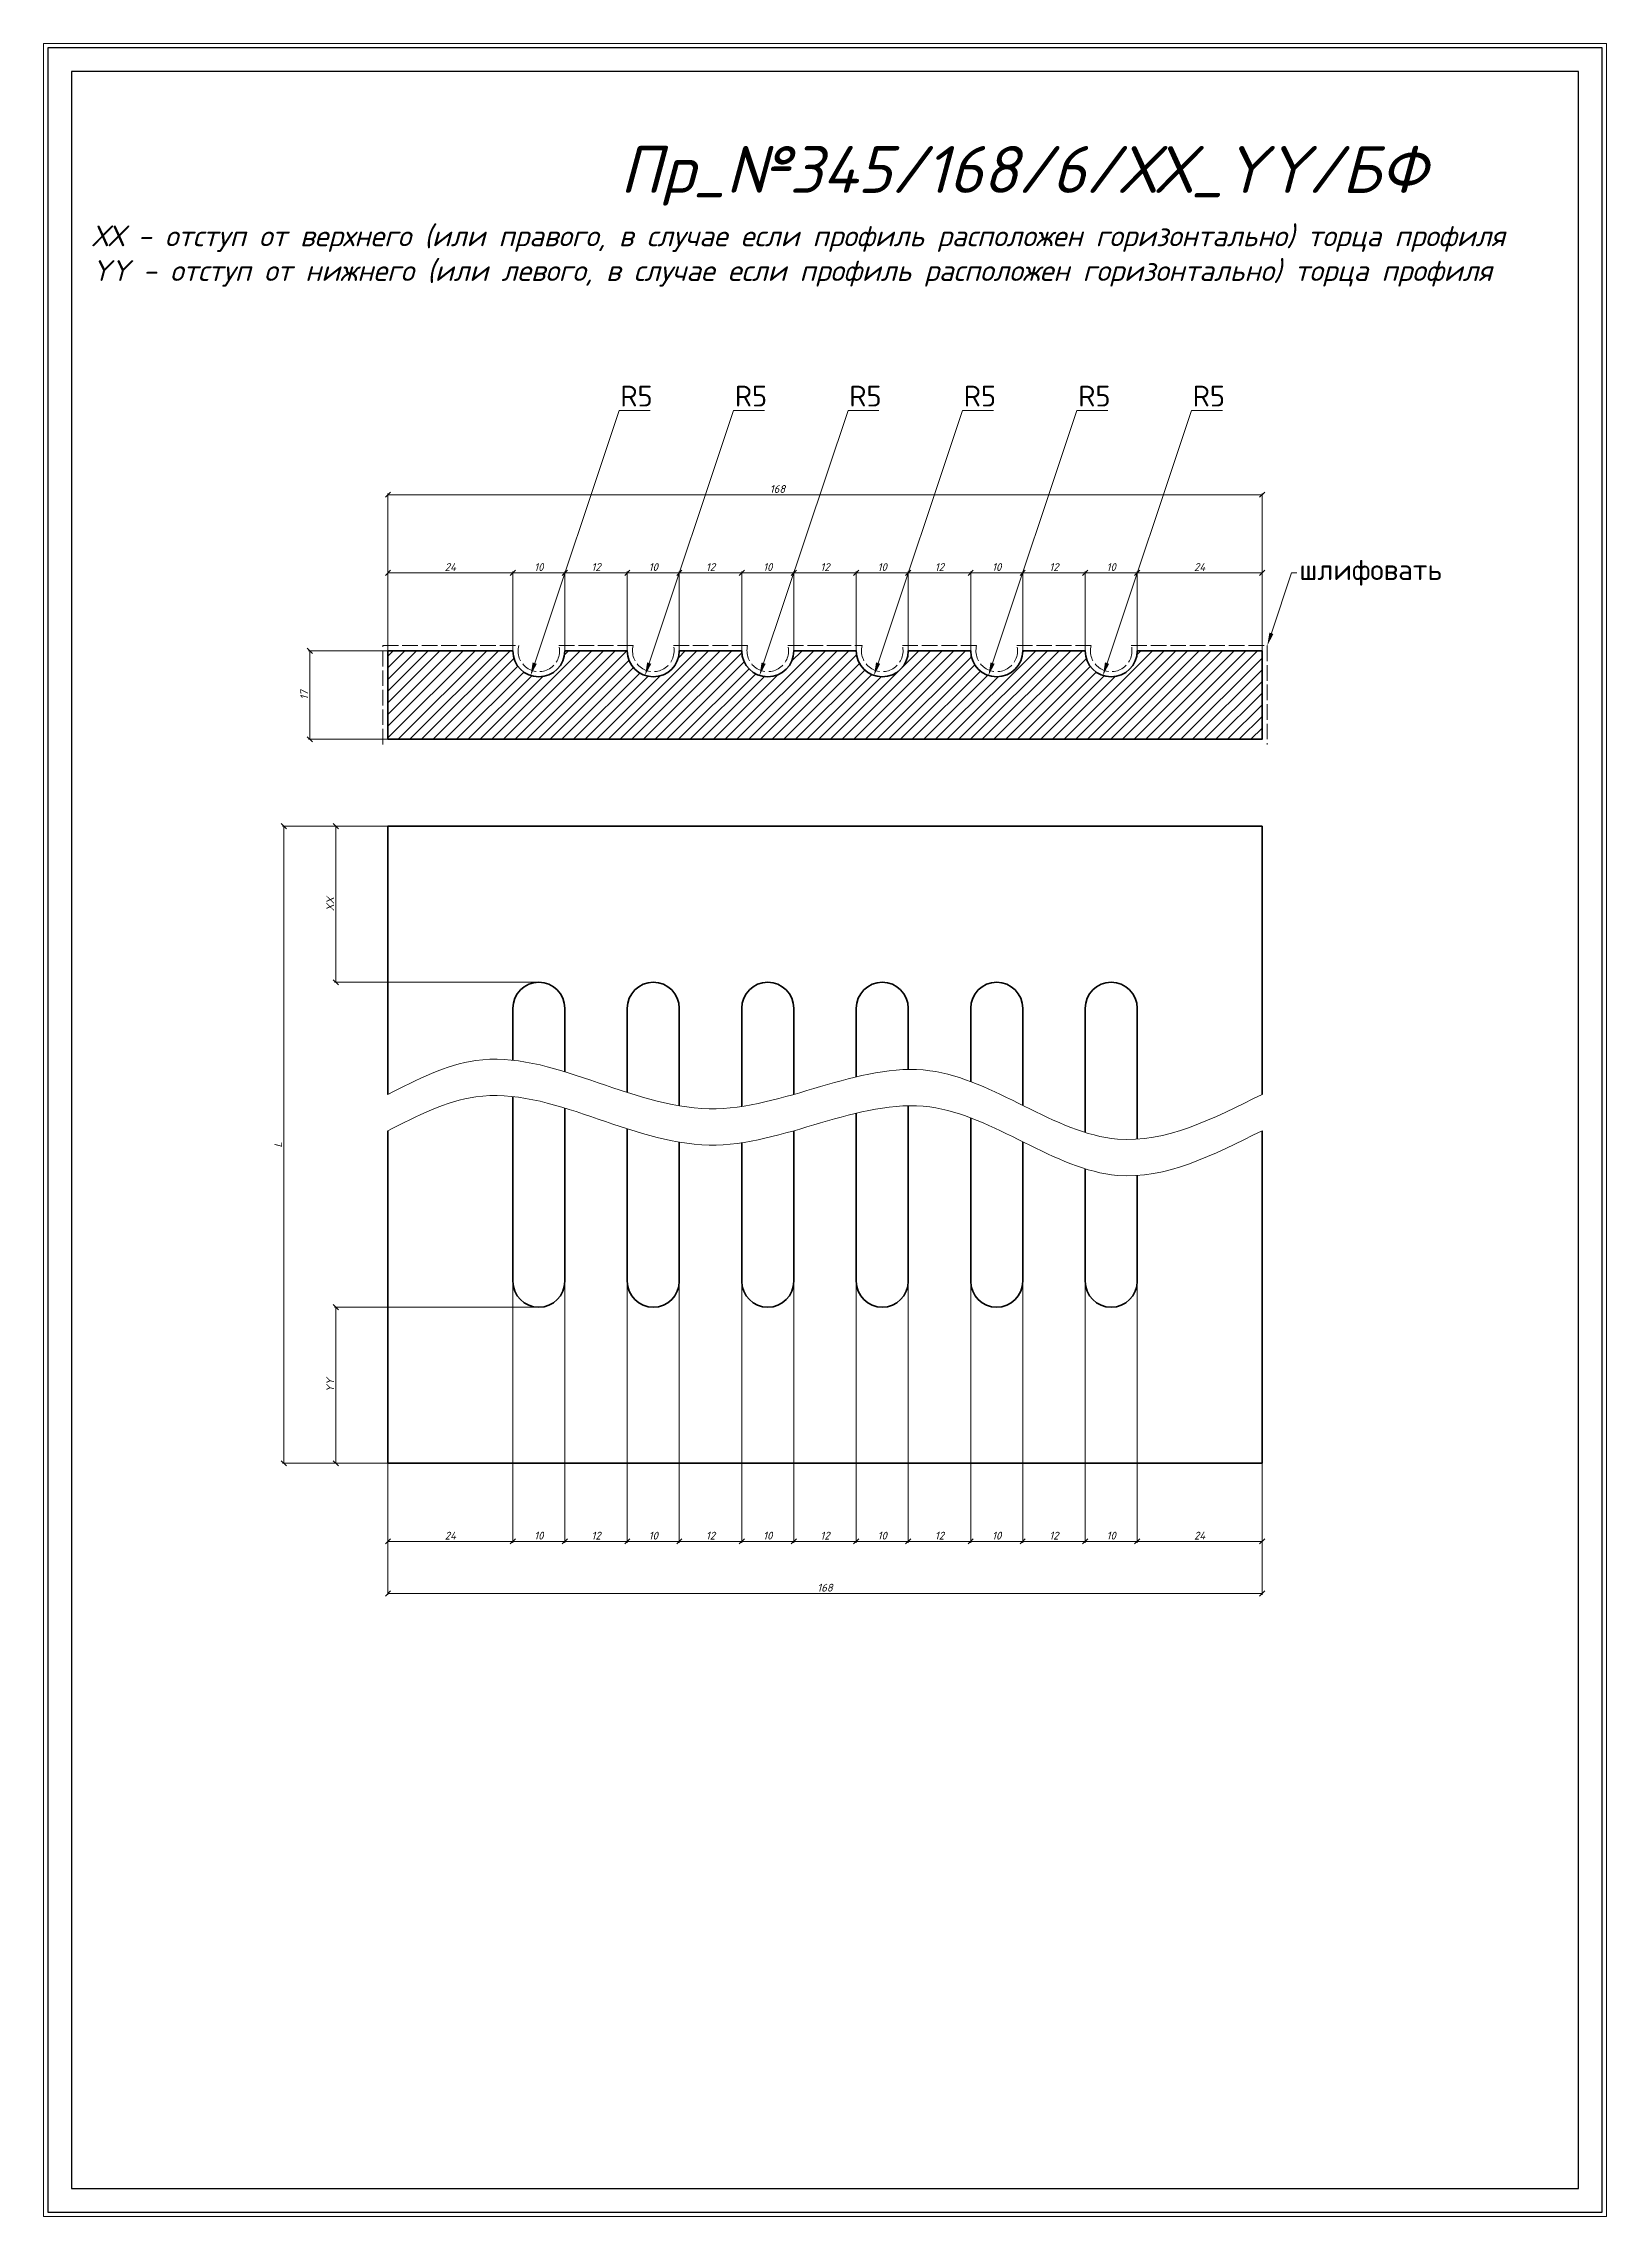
# Model space of a CAD drawing. Header units: millimetres. Extents: x 5101 to 5401, y -2217 to -1799.
import ezdxf
from ezdxf import colors
from ezdxf.entities.mleader import LeaderData, LeaderLine
from ezdxf.math import Vec2, Vec3

# ---------------------------------------------------------------- set-up
doc = ezdxf.new("R2010")
doc.units = ezdxf.units.MM
doc.linetypes.add('ACAD_ISO02W100', pattern=[15, 12, -3])
doc.layers.get('0').update_dxf_attribs({"lineweight": 13})
for name, color, linetype, lineweight in [('Пр_№345-БФ', 1, 'Continuous', 35), ('служебный слой ЛИНИИ ПУНКТИРНЫЕ', 7, 'ACAD_ISO02W100', 13), ('служебный слой НАДПИСИ', 7, 'Continuous', 13), ('служебный слой ПОЗИЦИИ', 7, 'Continuous', 13), ('служебный слой РАЗМЕРЫ', 7, 'Continuous', 9), ('служебный слой ШТАМП', 7, 'Continuous', 30), ('служебный слой ШТРИХОВКА', 7, 'Continuous', 5)]:
    doc.layers.add(name, color=color, linetype=linetype, lineweight=lineweight)
doc.styles.add('ЕСКД', font='isocpeur.ttf', dxfattribs={"oblique": 15})
doc.styles.add('ЕСКД профили размеры', font='isocpeur.ttf')
doc.styles.add('ЕСКД штамп_текст', font='isocpeur.ttf')
doc.dimstyles.new('ЕСКД', dxfattribs={"dimtxt": 3.5, "dimasz": 2.5, "dimexe": 0.25, "dimexo": 0, "dimgap": 0.35, "dimtad": 1, "dimdec": 1, "dimzin": 9, "dimtxsty": 'ЕСКД', "dimblk": 'OBLIQUE', "dimcen": 0, "dimclrd": 256, "dimclre": 256, "dimclrt": 256, "dimadec": 1, "dimazin": 0, "dimtfac": 1, "dimtdec": 1, "dimtmove": 0, "dimatfit": 3, "dimldrblk": 'DOTSMALL', "dimfxl": 1, "dimlwd": -1, "dimlwe": -1, "dimarcsym": 0})
doc.dimstyles.new('ЕСКД профили$4', dxfattribs={"dimtxt": 1.5, "dimasz": 1, "dimexe": 0.3, "dimexo": 0, "dimgap": 0.35, "dimtad": 1, "dimtoh": 1, "dimdec": 1, "dimzin": 9, "dimtxsty": 'ЕСКД профили размеры', "dimblk": 'OBLIQUE', "dimcen": 0, "dimse1": 1, "dimclrd": 256, "dimclre": 256, "dimclrt": 256, "dimadec": 1, "dimazin": 0, "dimtfac": 1, "dimtdec": 1, "dimtofl": 0, "dimtmove": 0, "dimatfit": 3, "dimldrblk": 'DOTSMALL', "dimfxl": 1, "dimlwd": -1, "dimlwe": -1, "dimarcsym": 2})

# ---------------------------------------------------------------- blocks, each defined once
blk = doc.blocks.new('_DotSmall')
at = {"color": 0, "linetype": 'ByBlock', "lineweight": -3, "const_width": 0.5}
blk.add_lwpolyline([(-0.0625, 0, 1), (0.0625, 0, 1)], format="xyb", close=True, dxfattribs=at)
blk = doc.blocks.new('_OBLIQUE')
at = {"color": 0, "linetype": 'ByBlock'}
blk.add_line((-0.5, -0.5), (0.5, 0.5), dxfattribs=at)
blk = doc.blocks.new('*D15')
at = {"layer": 'Defpoints', "color": 0, "transparency": 16777216}
for p in [(5191.03, -2037.2), (5167.03, -2072.2), (5167.03, -2087.2)]:
    blk.add_point(p, dxfattribs=at)
at = {"layer": 'служебный слой РАЗМЕРЫ', "transparency": 16777216}
for p, q in [((5191.03, -2037.2), (5191.03, -2087.45)), ((5167.03, -2072.2), (5167.03, -2087.45)), ((5191.03, -2087.2), (5167.03, -2087.2))]:
    blk.add_line(p, q, dxfattribs=at)
at = {"layer": 'служебный слой РАЗМЕРЫ', "transparency": 16777216, "rotation": 180}
blk.add_blockref('_OBLIQUE', (5167.03, -2087.2), dxfattribs=at)
at = {"layer": 'служебный слой РАЗМЕРЫ', "transparency": 16777216}
blk.add_blockref('_OBLIQUE', (5191.03, -2087.2), dxfattribs=at)
at = {"layer": 'служебный слой РАЗМЕРЫ', "transparency": 16777216, "insert": (5179.03, -2086.1), "char_height": 1.5, "attachment_point": 5, "style": 'ЕСКД'}
blk.add_mtext('24', dxfattribs=at)
blk = doc.blocks.new('*D9')
at = {"layer": 'Defpoints', "color": 0, "transparency": 16777216}
for p in [(5167.03, -1949.75), (5147.03, -2072.2), (5167.03, -2072.2)]:
    blk.add_point(p, dxfattribs=at)
at = {"layer": 'служебный слой РАЗМЕРЫ', "transparency": 16777216}
for p, q in [((5167.03, -1949.75), (5146.78, -1949.75)), ((5147.03, -1949.75), (5147.03, -2072.2)), ((5167.03, -2072.2), (5146.78, -2072.2))]:
    blk.add_line(p, q, dxfattribs=at)
for p, rotation in [((5147.03, -1949.75), 90), ((5147.03, -2072.2), 270)]:
    blk.add_blockref('_OBLIQUE', p, dxfattribs=dict(at, rotation=rotation))
at = {"layer": 'служебный слой РАЗМЕРЫ', "transparency": 16777216, "insert": (5145.93, -2010.98), "char_height": 1.5, "attachment_point": 5, "rotation": 90, "style": 'ЕСКД'}
blk.add_mtext('L', dxfattribs=at)
blk = doc.blocks.new('*D8')
at = {"layer": 'Defpoints', "color": 0, "transparency": 16777216}
for p in [(5307.61, -1911.3), (5306.03, -1916.05)]:
    blk.add_point(p, dxfattribs=at)
at = {"layer": 'служебный слой РАЗМЕРЫ', "transparency": 16777216}
for p, q in [((5321.45, -1869.84), (5305.24, -1918.42)), ((5327.4, -1869.84), (5321.45, -1869.84))]:
    blk.add_line(p, q, dxfattribs=at)
blk.add_solid([(5304.84, -1918.28), (5305.63, -1918.55), (5304.45, -1920.79)], dxfattribs=at)
at = {"layer": 'служебный слой РАЗМЕРЫ', "transparency": 16777216, "insert": (5324.8, -1867.09), "char_height": 4, "attachment_point": 5, "style": 'ЕСКД профили размеры'}
blk.add_mtext('R5', dxfattribs=at)
blk = doc.blocks.new('*D7')
at = {"layer": 'Defpoints', "color": 0, "transparency": 16777216}
for p in [(5285.61, -1911.3), (5284.03, -1916.05)]:
    blk.add_point(p, dxfattribs=at)
at = {"layer": 'служебный слой РАЗМЕРЫ', "transparency": 16777216}
for p, q in [((5299.45, -1869.84), (5283.24, -1918.42)), ((5305.4, -1869.84), (5299.45, -1869.84))]:
    blk.add_line(p, q, dxfattribs=at)
blk.add_solid([(5282.84, -1918.28), (5283.63, -1918.55), (5282.45, -1920.79)], dxfattribs=at)
at = {"layer": 'служебный слой РАЗМЕРЫ', "transparency": 16777216, "insert": (5302.8, -1867.09), "char_height": 4, "attachment_point": 5, "style": 'ЕСКД профили размеры'}
blk.add_mtext('R5', dxfattribs=at)
blk = doc.blocks.new('*D6')
at = {"layer": 'Defpoints', "color": 0, "transparency": 16777216}
for p in [(5263.61, -1911.3), (5262.03, -1916.05)]:
    blk.add_point(p, dxfattribs=at)
at = {"layer": 'служебный слой РАЗМЕРЫ', "transparency": 16777216}
for p, q in [((5277.45, -1869.84), (5261.24, -1918.42)), ((5283.4, -1869.84), (5277.45, -1869.84))]:
    blk.add_line(p, q, dxfattribs=at)
blk.add_solid([(5260.84, -1918.28), (5261.63, -1918.55), (5260.45, -1920.79)], dxfattribs=at)
at = {"layer": 'служебный слой РАЗМЕРЫ', "transparency": 16777216, "insert": (5280.8, -1867.09), "char_height": 4, "attachment_point": 5, "style": 'ЕСКД профили размеры'}
blk.add_mtext('R5', dxfattribs=at)
blk = doc.blocks.new('*D5')
at = {"layer": 'Defpoints', "color": 0, "transparency": 16777216}
for p in [(5241.61, -1911.3), (5240.03, -1916.05)]:
    blk.add_point(p, dxfattribs=at)
at = {"layer": 'служебный слой РАЗМЕРЫ', "transparency": 16777216}
for p, q in [((5255.45, -1869.84), (5239.24, -1918.42)), ((5261.4, -1869.84), (5255.45, -1869.84))]:
    blk.add_line(p, q, dxfattribs=at)
blk.add_solid([(5238.84, -1918.28), (5239.63, -1918.55), (5238.45, -1920.79)], dxfattribs=at)
at = {"layer": 'служебный слой РАЗМЕРЫ', "transparency": 16777216, "insert": (5258.8, -1867.09), "char_height": 4, "attachment_point": 5, "style": 'ЕСКД профили размеры'}
blk.add_mtext('R5', dxfattribs=at)
blk = doc.blocks.new('*D4')
at = {"layer": 'Defpoints', "color": 0, "transparency": 16777216}
for p in [(5219.61, -1911.3), (5218.03, -1916.05)]:
    blk.add_point(p, dxfattribs=at)
at = {"layer": 'служебный слой РАЗМЕРЫ', "transparency": 16777216}
for p, q in [((5233.45, -1869.84), (5217.24, -1918.42)), ((5239.4, -1869.84), (5233.45, -1869.84))]:
    blk.add_line(p, q, dxfattribs=at)
blk.add_solid([(5216.84, -1918.28), (5217.63, -1918.55), (5216.45, -1920.79)], dxfattribs=at)
at = {"layer": 'служебный слой РАЗМЕРЫ', "transparency": 16777216, "insert": (5236.8, -1867.09), "char_height": 4, "attachment_point": 5, "style": 'ЕСКД профили размеры'}
blk.add_mtext('R5', dxfattribs=at)
blk = doc.blocks.new('*D39')
at = {"layer": 'Defpoints', "color": 0, "transparency": 16777216}
for p in [(5197.61, -1911.3), (5196.03, -1916.05)]:
    blk.add_point(p, dxfattribs=at)
at = {"layer": 'служебный слой РАЗМЕРЫ', "transparency": 16777216}
for p, q in [((5211.45, -1869.84), (5195.24, -1918.42)), ((5217.4, -1869.84), (5211.45, -1869.84))]:
    blk.add_line(p, q, dxfattribs=at)
blk.add_solid([(5194.84, -1918.28), (5195.63, -1918.55), (5194.45, -1920.79)], dxfattribs=at)
at = {"layer": 'служебный слой РАЗМЕРЫ', "transparency": 16777216, "insert": (5214.8, -1867.09), "char_height": 4, "attachment_point": 5, "style": 'ЕСКД профили размеры'}
blk.add_mtext('R5', dxfattribs=at)
blk = doc.blocks.new('*D3')
at = {"layer": 'Defpoints', "color": 0, "transparency": 16777216}
for p in [(5335.03, -1886.05), (5167.03, -1916.05), (5335.03, -1916.05)]:
    blk.add_point(p, dxfattribs=at)
at = {"layer": 'служебный слой РАЗМЕРЫ', "transparency": 16777216}
for p, q in [((5167.03, -1916.05), (5167.03, -1885.8)), ((5167.03, -1886.05), (5335.03, -1886.05)), ((5335.03, -1916.05), (5335.03, -1885.8))]:
    blk.add_line(p, q, dxfattribs=at)
at = {"layer": 'служебный слой РАЗМЕРЫ', "transparency": 16777216, "rotation": 180}
blk.add_blockref('_OBLIQUE', (5167.03, -1886.05), dxfattribs=at)
at = {"layer": 'служебный слой РАЗМЕРЫ', "transparency": 16777216}
blk.add_blockref('_OBLIQUE', (5335.03, -1886.05), dxfattribs=at)
at = {"layer": 'служебный слой РАЗМЕРЫ', "transparency": 16777216, "insert": (5241.9, -1884.95), "char_height": 1.5, "attachment_point": 5, "style": 'ЕСКД'}
blk.add_mtext('168', dxfattribs=at)
blk = doc.blocks.new('*D37')
at = {"layer": 'Defpoints', "color": 0, "transparency": 16777216}
for p in [(5301.03, -1901.05), (5301.03, -1916.05), (5311.03, -1916.05)]:
    blk.add_point(p, dxfattribs=at)
at = {"layer": 'служебный слой РАЗМЕРЫ', "transparency": 16777216}
for p, q in [((5301.03, -1916.05), (5301.03, -1900.8)), ((5311.03, -1901.05), (5301.03, -1901.05)), ((5311.03, -1916.05), (5311.03, -1900.8))]:
    blk.add_line(p, q, dxfattribs=at)
at = {"layer": 'служебный слой РАЗМЕРЫ', "transparency": 16777216, "rotation": 180}
blk.add_blockref('_OBLIQUE', (5301.03, -1901.05), dxfattribs=at)
at = {"layer": 'служебный слой РАЗМЕРЫ', "transparency": 16777216}
blk.add_blockref('_OBLIQUE', (5311.03, -1901.05), dxfattribs=at)
at = {"layer": 'служебный слой РАЗМЕРЫ', "transparency": 16777216, "insert": (5306.03, -1899.95), "char_height": 1.5, "attachment_point": 5, "style": 'ЕСКД'}
blk.add_mtext('10', dxfattribs=at)
blk = doc.blocks.new('*D35')
at = {"layer": 'Defpoints', "color": 0, "transparency": 16777216}
for p in [(5279.03, -1901.05), (5279.03, -1916.05), (5289.03, -1916.05)]:
    blk.add_point(p, dxfattribs=at)
at = {"layer": 'служебный слой РАЗМЕРЫ', "transparency": 16777216}
for p, q in [((5279.03, -1916.05), (5279.03, -1900.8)), ((5289.03, -1901.05), (5279.03, -1901.05)), ((5289.03, -1916.05), (5289.03, -1900.8))]:
    blk.add_line(p, q, dxfattribs=at)
at = {"layer": 'служебный слой РАЗМЕРЫ', "transparency": 16777216, "rotation": 180}
blk.add_blockref('_OBLIQUE', (5279.03, -1901.05), dxfattribs=at)
at = {"layer": 'служебный слой РАЗМЕРЫ', "transparency": 16777216}
blk.add_blockref('_OBLIQUE', (5289.03, -1901.05), dxfattribs=at)
at = {"layer": 'служебный слой РАЗМЕРЫ', "transparency": 16777216, "insert": (5284.03, -1899.95), "char_height": 1.5, "attachment_point": 5, "style": 'ЕСКД'}
blk.add_mtext('10', dxfattribs=at)
blk = doc.blocks.new('*D33')
at = {"layer": 'Defpoints', "color": 0, "transparency": 16777216}
for p in [(5257.03, -1901.05), (5257.03, -1916.05), (5267.03, -1916.05)]:
    blk.add_point(p, dxfattribs=at)
at = {"layer": 'служебный слой РАЗМЕРЫ', "transparency": 16777216}
for p, q in [((5257.03, -1916.05), (5257.03, -1900.8)), ((5267.03, -1901.05), (5257.03, -1901.05)), ((5267.03, -1916.05), (5267.03, -1900.8))]:
    blk.add_line(p, q, dxfattribs=at)
at = {"layer": 'служебный слой РАЗМЕРЫ', "transparency": 16777216, "rotation": 180}
blk.add_blockref('_OBLIQUE', (5257.03, -1901.05), dxfattribs=at)
at = {"layer": 'служебный слой РАЗМЕРЫ', "transparency": 16777216}
blk.add_blockref('_OBLIQUE', (5267.03, -1901.05), dxfattribs=at)
at = {"layer": 'служебный слой РАЗМЕРЫ', "transparency": 16777216, "insert": (5262.03, -1899.95), "char_height": 1.5, "attachment_point": 5, "style": 'ЕСКД'}
blk.add_mtext('10', dxfattribs=at)
blk = doc.blocks.new('*D32')
at = {"layer": 'Defpoints', "color": 0, "transparency": 16777216}
for p in [(5245.03, -1901.05), (5245.03, -1916.05), (5257.03, -1916.05)]:
    blk.add_point(p, dxfattribs=at)
at = {"layer": 'служебный слой РАЗМЕРЫ', "transparency": 16777216}
for p, q in [((5245.03, -1916.05), (5245.03, -1900.8)), ((5257.03, -1901.05), (5245.03, -1901.05)), ((5257.03, -1916.05), (5257.03, -1900.8))]:
    blk.add_line(p, q, dxfattribs=at)
at = {"layer": 'служебный слой РАЗМЕРЫ', "transparency": 16777216, "rotation": 180}
blk.add_blockref('_OBLIQUE', (5245.03, -1901.05), dxfattribs=at)
at = {"layer": 'служебный слой РАЗМЕРЫ', "transparency": 16777216}
blk.add_blockref('_OBLIQUE', (5257.03, -1901.05), dxfattribs=at)
at = {"layer": 'служебный слой РАЗМЕРЫ', "transparency": 16777216, "insert": (5251.03, -1899.95), "char_height": 1.5, "attachment_point": 5, "style": 'ЕСКД'}
blk.add_mtext('12', dxfattribs=at)
blk = doc.blocks.new('*D31')
at = {"layer": 'Defpoints', "color": 0, "transparency": 16777216}
for p in [(5235.03, -1901.05), (5235.03, -1916.05), (5245.03, -1916.05)]:
    blk.add_point(p, dxfattribs=at)
at = {"layer": 'служебный слой РАЗМЕРЫ', "transparency": 16777216}
for p, q in [((5235.03, -1916.05), (5235.03, -1900.8)), ((5245.03, -1901.05), (5235.03, -1901.05)), ((5245.03, -1916.05), (5245.03, -1900.8))]:
    blk.add_line(p, q, dxfattribs=at)
at = {"layer": 'служебный слой РАЗМЕРЫ', "transparency": 16777216, "rotation": 180}
blk.add_blockref('_OBLIQUE', (5235.03, -1901.05), dxfattribs=at)
at = {"layer": 'служебный слой РАЗМЕРЫ', "transparency": 16777216}
blk.add_blockref('_OBLIQUE', (5245.03, -1901.05), dxfattribs=at)
at = {"layer": 'служебный слой РАЗМЕРЫ', "transparency": 16777216, "insert": (5240.03, -1899.95), "char_height": 1.5, "attachment_point": 5, "style": 'ЕСКД'}
blk.add_mtext('10', dxfattribs=at)
blk = doc.blocks.new('*D29')
at = {"layer": 'Defpoints', "color": 0, "transparency": 16777216}
for p in [(5213.03, -1901.05), (5213.03, -1916.05), (5223.03, -1916.05)]:
    blk.add_point(p, dxfattribs=at)
at = {"layer": 'служебный слой РАЗМЕРЫ', "transparency": 16777216}
for p, q in [((5213.03, -1916.05), (5213.03, -1900.8)), ((5223.03, -1901.05), (5213.03, -1901.05)), ((5223.03, -1916.05), (5223.03, -1900.8))]:
    blk.add_line(p, q, dxfattribs=at)
at = {"layer": 'служебный слой РАЗМЕРЫ', "transparency": 16777216, "rotation": 180}
blk.add_blockref('_OBLIQUE', (5213.03, -1901.05), dxfattribs=at)
at = {"layer": 'служебный слой РАЗМЕРЫ', "transparency": 16777216}
blk.add_blockref('_OBLIQUE', (5223.03, -1901.05), dxfattribs=at)
at = {"layer": 'служебный слой РАЗМЕРЫ', "transparency": 16777216, "insert": (5218.03, -1899.95), "char_height": 1.5, "attachment_point": 5, "style": 'ЕСКД'}
blk.add_mtext('10', dxfattribs=at)
blk = doc.blocks.new('*D27')
at = {"layer": 'Defpoints', "color": 0, "transparency": 16777216}
for p in [(5191.03, -1901.05), (5191.03, -1916.05), (5201.03, -1916.05)]:
    blk.add_point(p, dxfattribs=at)
at = {"layer": 'служебный слой РАЗМЕРЫ', "transparency": 16777216}
for p, q in [((5191.03, -1916.05), (5191.03, -1900.8)), ((5201.03, -1901.05), (5191.03, -1901.05)), ((5201.03, -1916.05), (5201.03, -1900.8))]:
    blk.add_line(p, q, dxfattribs=at)
at = {"layer": 'служебный слой РАЗМЕРЫ', "transparency": 16777216, "rotation": 180}
blk.add_blockref('_OBLIQUE', (5191.03, -1901.05), dxfattribs=at)
at = {"layer": 'служебный слой РАЗМЕРЫ', "transparency": 16777216}
blk.add_blockref('_OBLIQUE', (5201.03, -1901.05), dxfattribs=at)
at = {"layer": 'служебный слой РАЗМЕРЫ', "transparency": 16777216, "insert": (5196.03, -1899.95), "char_height": 1.5, "attachment_point": 5, "style": 'ЕСКД'}
blk.add_mtext('10', dxfattribs=at)
blk = doc.blocks.new('*D26')
at = {"layer": 'Defpoints', "color": 0, "transparency": 16777216}
for p in [(5167.03, -1901.05), (5167.03, -1916.05), (5191.03, -1916.05)]:
    blk.add_point(p, dxfattribs=at)
at = {"layer": 'служебный слой РАЗМЕРЫ', "transparency": 16777216}
for p, q in [((5167.03, -1916.05), (5167.03, -1900.8)), ((5191.03, -1901.05), (5167.03, -1901.05)), ((5191.03, -1916.05), (5191.03, -1900.8))]:
    blk.add_line(p, q, dxfattribs=at)
at = {"layer": 'служебный слой РАЗМЕРЫ', "transparency": 16777216, "rotation": 180}
blk.add_blockref('_OBLIQUE', (5167.03, -1901.05), dxfattribs=at)
at = {"layer": 'служебный слой РАЗМЕРЫ', "transparency": 16777216}
blk.add_blockref('_OBLIQUE', (5191.03, -1901.05), dxfattribs=at)
at = {"layer": 'служебный слой РАЗМЕРЫ', "transparency": 16777216, "insert": (5179.03, -1899.95), "char_height": 1.5, "attachment_point": 5, "style": 'ЕСКД'}
blk.add_mtext('24', dxfattribs=at)
blk = doc.blocks.new('*D40')
at = {"layer": 'Defpoints', "color": 0, "transparency": 16777216}
for p in [(5167.03, -1916.05), (5152.03, -1933.05), (5167.03, -1933.05)]:
    blk.add_point(p, dxfattribs=at)
at = {"layer": 'служебный слой РАЗМЕРЫ', "transparency": 16777216}
for p, q in [((5167.03, -1916.05), (5151.78, -1916.05)), ((5152.03, -1916.05), (5152.03, -1933.05)), ((5167.03, -1933.05), (5151.78, -1933.05))]:
    blk.add_line(p, q, dxfattribs=at)
for p, rotation in [((5152.03, -1916.05), 90), ((5152.03, -1933.05), 270)]:
    blk.add_blockref('_OBLIQUE', p, dxfattribs=dict(at, rotation=rotation))
at = {"layer": 'служебный слой РАЗМЕРЫ', "transparency": 16777216, "insert": (5150.93, -1924.55), "char_height": 1.5, "attachment_point": 5, "rotation": 90, "style": 'ЕСКД'}
blk.add_mtext('17', dxfattribs=at)
blk = doc.blocks.new('*D11')
at = {"layer": 'Defpoints', "color": 0, "transparency": 16777216}
for p in [(5196.03, -2042.2), (5157.03, -2072.2), (5196.03, -2072.2)]:
    blk.add_point(p, dxfattribs=at)
at = {"layer": 'служебный слой РАЗМЕРЫ', "transparency": 16777216}
for p, q in [((5196.03, -2042.2), (5156.78, -2042.2)), ((5157.03, -2042.2), (5157.03, -2072.2)), ((5196.03, -2072.2), (5156.78, -2072.2))]:
    blk.add_line(p, q, dxfattribs=at)
for p, rotation in [((5157.03, -2042.2), 90), ((5157.03, -2072.2), 270)]:
    blk.add_blockref('_OBLIQUE', p, dxfattribs=dict(at, rotation=rotation))
at = {"layer": 'служебный слой РАЗМЕРЫ', "transparency": 16777216, "insert": (5155.93, -2057.2), "char_height": 1.5, "attachment_point": 5, "rotation": 90, "style": 'ЕСКД'}
blk.add_mtext('YY', dxfattribs=at)
blk = doc.blocks.new('*D10')
at = {"layer": 'Defpoints', "color": 0, "transparency": 16777216}
for p in [(5157.03, -1949.75), (5185.36, -1949.75), (5196.03, -1979.75)]:
    blk.add_point(p, dxfattribs=at)
at = {"layer": 'служебный слой РАЗМЕРЫ', "transparency": 16777216}
for p, q in [((5185.36, -1949.75), (5156.78, -1949.75)), ((5157.03, -1979.75), (5157.03, -1949.75)), ((5196.03, -1979.75), (5156.78, -1979.75))]:
    blk.add_line(p, q, dxfattribs=at)
for p, rotation in [((5157.03, -1949.75), 90), ((5157.03, -1979.75), 270)]:
    blk.add_blockref('_OBLIQUE', p, dxfattribs=dict(at, rotation=rotation))
at = {"layer": 'служебный слой РАЗМЕРЫ', "transparency": 16777216, "insert": (5155.93, -1964.75), "char_height": 1.5, "attachment_point": 5, "rotation": 90, "style": 'ЕСКД'}
blk.add_mtext('XX', dxfattribs=at)

msp = doc.modelspace()

# ---------------------------------------------------------------- hatches: boundary and pattern name
at = {"layer": 'служебный слой ШТРИХОВКА'}
h = msp.add_hatch(dxfattribs=at)
h.set_pattern_fill('ANSI31', color=256, scale=0.5, style=0)
h.set_pattern_definition([(45, (1953.1613, 1763.6556), (-1.122532, 1.122532), [])])
edge = h.paths.add_edge_path()
edge.add_line((5335.03, -1916.05), (5311.03, -1916.05))
edge.add_arc((5306.03, -1916.05), 5, -180, 0, ccw=False)
edge.add_line((5301.03, -1916.05), (5289.03, -1916.05))
edge.add_arc((5284.03, -1916.05), 5, -180, 0, ccw=False)
edge.add_line((5279.03, -1916.05), (5267.03, -1916.05))
edge.add_arc((5262.03, -1916.05), 5, -180, 0, ccw=False)
edge.add_line((5257.03, -1916.05), (5253.03, -1916.05))
edge.add_line((5253.03, -1916.05), (5245.03, -1916.05))
edge.add_arc((5240.03, -1916.05), 5, -180, 0, ccw=False)
edge.add_line((5235.03, -1916.05), (5223.03, -1916.05))
edge.add_arc((5218.03, -1916.05), 5, -180, 0, ccw=False)
edge.add_line((5213.03, -1916.05), (5201.03, -1916.05))
edge.add_arc((5196.03, -1916.05), 5, -180, 0, ccw=False)
edge.add_line((5191.03, -1916.05), (5167.03, -1916.05))
edge.add_line((5167.03, -1916.05), (5167.03, -1933.05))
edge.add_line((5167.03, -1933.05), (5182.03, -1933.05))
edge.add_line((5182.03, -1933.05), (5320.03, -1933.05))
edge.add_line((5320.03, -1933.05), (5335.03, -1933.05))
edge.add_line((5335.03, -1933.05), (5335.03, -1916.05))

# ---------------------------------------------------------------- linework, layer by layer
at = {"layer": 'Пр_№345-БФ', "ltscale": 100}
msp.add_lwpolyline([(5167.03, -1933.05), (5167.03, -1933.05), (5167.03, -1933.05), (5335.03, -1933.05), (5335.03, -1933.05), (5335.03, -1933.05), (5335.03, -1933.05), (5335.03, -1933.05), (5335.03, -1916.05), (5311.03, -1916.05, -1), (5301.03, -1916.05), (5289.03, -1916.05, -1), (5279.03, -1916.05), (5267.03, -1916.05, -1), (5257.03, -1916.05), (5257.03, -1916.05), (5245.03, -1916.05, -1), (5235.03, -1916.05), (5223.03, -1916.05, -1), (5213.03, -1916.05), (5201.03, -1916.05, -1), (5191.03, -1916.05), (5167.03, -1916.05), (5167.03, -1933.05), (5167.03, -1933.05), (5167.03, -1933.05), (5167.03, -1933.05)], format="xyb", dxfattribs=at)
at = {"layer": 'Пр_№345-БФ'}
for points in [[(5167.03, -2001.3), (5167.03, -1949.75), (5167.03, -1949.75), (5335.03, -1949.75), (5335.03, -2001.3)], [(5335.03, -2008.28), (5335.03, -2072.2), (5167.03, -2072.2), (5167.03, -2072.2), (5167.03, -2008.28)]]:
    msp.add_lwpolyline(points, dxfattribs=at)
for points in [[(5201.03, -1996.94), (5201.03, -1984.75, 1), (5191.03, -1984.75), (5191.03, -1994.73)], [(5223.03, -2003.49), (5223.03, -1984.75, 1), (5213.03, -1984.75), (5213.03, -2000.92)], [(5245.03, -2001.3), (5245.03, -1984.75, 1), (5235.03, -1984.75), (5235.03, -2003.6)], [(5267.03, -1996.51), (5267.03, -1984.75, 1), (5257.03, -1984.75), (5257.03, -1997.93)], [(5289.03, -2003.42), (5289.03, -1984.75, 1), (5279.03, -1984.75), (5279.03, -1998.84)], [(5311.03, -2009.92), (5311.03, -1984.75, 1), (5301.03, -1984.75), (5301.03, -2008.62)], [(5201.03, -2003.92), (5201.03, -2037.2, -1), (5191.03, -2037.2), (5191.03, -2001.71)], [(5267.03, -2003.48), (5267.03, -2037.2, -1), (5257.03, -2037.2), (5257.03, -2004.9)], [(5223.03, -2010.47), (5223.03, -2037.2, -1), (5213.03, -2037.2), (5213.03, -2007.89)], [(5245.03, -2008.28), (5245.03, -2037.2, -1), (5235.03, -2037.2), (5235.03, -2010.57)], [(5289.03, -2010.4), (5289.03, -2037.2, -1), (5279.03, -2037.2), (5279.03, -2005.82)], [(5311.03, -2016.89), (5311.03, -2037.2, -1), (5301.03, -2037.2), (5301.03, -2015.59)]]:
    msp.add_lwpolyline(points, format="xyb", dxfattribs=at)
at = {"layer": 'служебный слой ЛИНИИ ПУНКТИРНЫЕ', "ltscale": 0.25}
msp.add_lwpolyline([(5166.03, -1934.05), (5166.03, -1934.05), (5166.03, -1915.05), (5192.16, -1915.05, 1.290994), (5199.9, -1915.05), (5214.16, -1915.05, 1.290994), (5221.9, -1915.05), (5236.16, -1915.05, 1.290994), (5243.9, -1915.05), (5253.03, -1915.05), (5258.16, -1915.05, 1.290994), (5265.9, -1915.05), (5280.16, -1915.05, 1.290994), (5287.9, -1915.05), (5302.16, -1915.05, 1.290994), (5309.9, -1915.05), (5336.03, -1915.05), (5336.03, -1934.05), (5336.03, -1934.05)], format="xyb", dxfattribs=at)
at = {"layer": 'служебный слой ШТАМП', "color": 6, "lineweight": 5, "ltscale": 100}
msp.add_lwpolyline([(5401.23, -1799.32), (5100.82, -1799.32), (5100.82, -2216.96), (5401.23, -2216.96)], close=True, dxfattribs=at)
at = {"layer": 'служебный слой ШТАМП', "color": 0, "ltscale": 100}
for points in [[(5400.37, -1800.19), (5101.69, -1800.19), (5101.69, -2216.1), (5400.37, -2216.1)], [(5395.84, -1804.72), (5106.22, -1804.72), (5106.22, -2211.56), (5395.84, -2211.56)]]:
    msp.add_lwpolyline(points, close=True, dxfattribs=at)
at = {"layer": 'служебный слой ШТРИХОВКА', "ltscale": 10}
for points in [[(5167.03, -2001.3), (5183.92, -1994.79), (5228.76, -2004.05), (5271.17, -1996.74), (5307.25, -2009.89), (5335.03, -2001.3)], [(5167.03, -2008.28), (5183.92, -2001.77), (5228.76, -2011.03), (5271.17, -2003.72), (5307.25, -2016.87), (5335.03, -2008.28)]]:
    msp.add_spline(points, degree=3, dxfattribs=at)

# ---------------------------------------------------------------- texts
at = {"layer": 'служебный слой НАДПИСИ', "style": 'ЕСКД', "oblique": 15}
msp.add_text('Пр_№345/168/6/ХХ_YY/БФ', height=9, dxfattribs=at).set_placement((5211.62, -1828.04))
at = {"layer": 'служебный слой НАДПИСИ', "insert": (5110.14, -1834.3), "char_height": 4, "attachment_point": 1, "style": 'ЕСКД'}
msp.add_mtext_dynamic_manual_height_columns('ХХ - отступ от верхнего (или правого, в случае если профиль расположен горизонтально) торца профиля\\PYY - отступ от нижнего (или левого, в случае если профиль расположен горизонтально) торца профиля', width=307.678, gutter_width=15, heights=[0], dxfattribs=at)

# ---------------------------------------------------------------- dimensions: what is measured, and where the dimension line sits
at = {"layer": 'служебный слой РАЗМЕРЫ'}
for center, mpoint, picture, middle in [((5196.03, -1916.05), (5197.61, -1911.3), '*D39', (5214.8, -1869.84)), ((5218.03, -1916.05), (5219.61, -1911.3), '*D4', (5236.8, -1869.84)), ((5240.03, -1916.05), (5241.61, -1911.3), '*D5', (5258.8, -1869.84)), ((5262.03, -1916.05), (5263.61, -1911.3), '*D6', (5280.8, -1869.84)), ((5284.03, -1916.05), (5285.61, -1911.3), '*D7', (5302.8, -1869.84)), ((5306.03, -1916.05), (5307.61, -1911.3), '*D8', (5324.8, -1869.84))]:
    dim = msp.add_radius_dim(center=center, mpoint=mpoint, dimstyle='ЕСКД профили$4', override={"dimtxt": 4, "dimasz": 2.5, "dimgap": 0.75, "dimsah": 1}, dxfattribs=at)
    dim.commit()
    dim.dimension.update_dxf_attribs({"geometry": picture, "text_midpoint": middle, "dimtype": 132})
dim = msp.add_linear_dim(base=(5335.03, -1886.05), p1=(5167.03, -1916.05), p2=(5335.03, -1916.05), dimstyle='ЕСКД', override={"dimtxt": 1.5, "dimasz": 1}, dxfattribs=at)
dim.commit()
dim.dimension.update_dxf_attribs({"geometry": '*D3', "text_midpoint": (5241.9, -1886.05), "dimtype": 128})
for base, p1, p2, picture, middle in [((5167.03, -1901.05), (5191.03, -1916.05), (5167.03, -1916.05), '*D26', (5179.03, -1899.95)), ((5191.03, -1901.05), (5201.03, -1916.05), (5191.03, -1916.05), '*D27', (5196.03, -1899.95)), ((5213.03, -1901.05), (5223.03, -1916.05), (5213.03, -1916.05), '*D29', (5218.03, -1899.95)), ((5235.03, -1901.05), (5245.03, -1916.05), (5235.03, -1916.05), '*D31', (5240.03, -1899.95)), ((5245.03, -1901.05), (5257.03, -1916.05), (5245.03, -1916.05), '*D32', (5251.03, -1899.95)), ((5257.03, -1901.05), (5267.03, -1916.05), (5257.03, -1916.05), '*D33', (5262.03, -1899.95)), ((5279.03, -1901.05), (5289.03, -1916.05), (5279.03, -1916.05), '*D35', (5284.03, -1899.95)), ((5301.03, -1901.05), (5311.03, -1916.05), (5301.03, -1916.05), '*D37', (5306.03, -1899.95)), ((5167.03, -2087.2), (5191.03, -2037.2), (5167.03, -2072.2), '*D15', (5179.03, -2086.1))]:
    dim = msp.add_linear_dim(base=base, p1=p1, p2=p2, dimstyle='ЕСКД', override={"dimtxt": 1.5, "dimasz": 1}, dxfattribs=at)
    dim.commit()
    dim.dimension.update_dxf_attribs({"geometry": picture, "text_midpoint": middle})
for base, p1, p2 in [((5213.03, -1901.05), (5201.03, -1916.05), (5213.03, -1916.05)), ((5235.03, -1901.05), (5223.03, -1916.05), (5235.03, -1916.05)), ((5279.03, -1901.05), (5267.03, -1916.05), (5279.03, -1916.05)), ((5301.03, -1901.05), (5289.03, -1916.05), (5301.03, -1916.05)), ((5335.03, -1901.05), (5311.03, -1916.05), (5335.03, -1916.05)), ((5201.03, -2087.2), (5191.03, -2037.2), (5201.03, -2037.2)), ((5213.03, -2087.2), (5201.03, -2037.2), (5213.03, -2037.2)), ((5223.03, -2087.2), (5213.03, -2037.2), (5223.03, -2037.2)), ((5235.03, -2087.2), (5223.03, -2037.2), (5235.03, -2037.2)), ((5245.03, -2087.2), (5235.03, -2037.2), (5245.03, -2037.2)), ((5257.03, -2087.2), (5245.03, -2037.2), (5257.03, -2037.2)), ((5267.03, -2087.2), (5257.03, -2037.2), (5267.03, -2037.2)), ((5279.03, -2087.2), (5267.03, -2037.2), (5279.03, -2037.2)), ((5289.03, -2087.2), (5279.03, -2037.2), (5289.03, -2037.2)), ((5301.03, -2087.2), (5289.03, -2037.2), (5301.03, -2037.2)), ((5311.03, -2087.2), (5301.03, -2037.2), (5311.03, -2037.2)), ((5335.03, -2087.2), (5311.03, -2037.2), (5335.03, -2072.2)), ((5335.03, -2097.2), (5167.03, -2072.2), (5335.03, -2072.2))]:
    msp.add_linear_dim(base=base, p1=p1, p2=p2, dimstyle='ЕСКД', override={"dimtxt": 1.5, "dimasz": 1}, dxfattribs=at).render()
dim = msp.add_linear_dim(base=(5152.03, -1933.05), p1=(5167.03, -1916.05), p2=(5167.03, -1933.05), angle=90, dimstyle='ЕСКД', override={"dimtxt": 1.5, "dimasz": 1}, dxfattribs=at)
dim.commit()
dim.dimension.update_dxf_attribs({"geometry": '*D40', "text_midpoint": (5150.93, -1924.55)})
dim = msp.add_linear_dim(base=(5147.03, -2072.2), p1=(5167.03, -1949.75), p2=(5167.03, -2072.2), angle=90, text='L', dimstyle='ЕСКД', override={"dimtxt": 1.5, "dimasz": 1}, dxfattribs=at)
dim.commit()
dim.dimension.update_dxf_attribs({"geometry": '*D9', "text_midpoint": (5145.93, -2010.98)})
for base, p1, p2, angle, text, picture, middle in [((5157.03, -1949.75), (5196.03, -1979.75), (5185.36, -1949.75), 90, 'XX', '*D10', (5157.03, -1964.75)), ((5157.03, -2072.2), (5196.03, -2042.2), (5196.03, -2072.2), 270, 'YY', '*D11', (5157.03, -2057.2))]:
    dim = msp.add_linear_dim(base=base, p1=p1, p2=p2, angle=angle, text=text, dimstyle='ЕСКД', override={"dimtxt": 1.5, "dimasz": 1}, dxfattribs=at)
    dim.commit()
    dim.dimension.update_dxf_attribs({"geometry": picture, "text_midpoint": middle, "dimtype": 128})

# ---------------------------------------------------------------- leaders
at = {"layer": 'служебный слой ПОЗИЦИИ'}
ml = msp.add_multileader_mtext('Standard', dxfattribs=at)
ml.set_content('\\A1;шлифовать', color=256, style='ЕСКД штамп_текст')
ml.set_leader_properties(color=256, linetype='ByLayer', lineweight=-1)
ml.build(insert=Vec2(0, 0))
ml.multileader.update_dxf_attribs({"dogleg_length": 1, "arrow_head_size": 2.5})
ctx = ml.context
ctx.base_point, ctx.arrow_head_size, ctx.landing_gap_size, ctx.plane_origin = Vec3(5341.7, -1901.05), 2.5, 0.5, Vec3(5362.09, -1888.36)
notes = []
notes.append((ctx, [(1, (1, 1, 0), (5340.7, -1901.05), (1, 0), 1, [(0, [(5336.03, -1915.05)], 0, [])])]))
ctx.mtext.insert, ctx.mtext.flow_direction = Vec3(5342.2, -1898.45), 5
for ctx, leaders in notes:
    for number, flags, end, landing, length, lines in leaders:
        leader = LeaderData()
        leader.index, (leader.has_last_leader_line, leader.has_dogleg_vector, leader.attachment_direction) = number, flags
        leader.last_leader_point, leader.dogleg_vector, leader.dogleg_length = Vec3(end), Vec3(landing), length
        for number, points, colour, breaks in lines:
            line = LeaderLine()
            line.index, line.vertices, line.color, line.breaks = number, Vec3.list(points), colors.encode_raw_color(colour), breaks
            leader.lines.append(line)
        ctx.leaders.append(leader)

doc.saveas('drawing.dxf')
